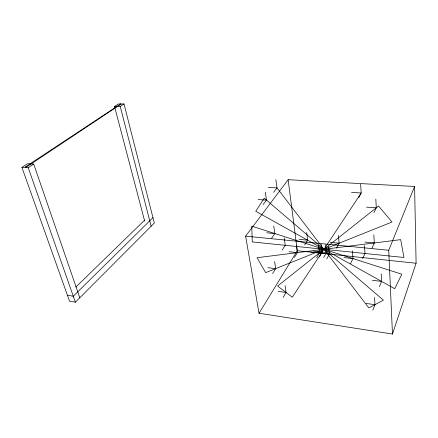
<?xml version="1.0" encoding="UTF-8"?>
<svg xmlns="http://www.w3.org/2000/svg" width="438" height="438" viewBox="0 0 438 438"><rect width="100%" height="100%" fill="white"/><g stroke="black" fill="none" stroke-linecap="round" stroke-linejoin="round"><path stroke-width="0.66" d="M392.47 334.046L416.1 263.243L414.6 186.478L288.138 179.7L245.598 236.159L259.039 313.241L392.47 334.046L388.736 250.262L414.6 186.478M372.826 310.175L374.966 304.667L374.534 297.479M379.456 286.808L381.586 281.404L381.186 273.832M372.021 248.078L374.304 242.953L373.838 234.85M362.631 258.65L364.985 253.487L364.46 245.608M350.531 263.72L352.984 258.579L352.382 250.854M373.953 212.687L376.291 207.804L375.826 199.142M336.477 248.209L339.1 243.221L338.393 235.348M326.732 258.962L329.414 253.947L328.653 246.298M358.678 197.697L361.208 192.983L360.627 184.19M323.709 257.495L326.425 252.502L325.642 244.847M319.384 257.024L322.138 252.053L321.328 244.42M316.641 257.862L319.417 252.896L318.59 245.296M283.107 297.49L286.036 292.453L285.05 285.631M304.684 245.006L307.602 240.166L306.688 232.452M294.402 257.506L297.369 252.633L296.406 245.171M259.039 313.241L297.303 250.711L288.138 179.7M272.606 273.498L275.694 268.631L274.621 261.535M282.154 250.098L285.242 245.318L284.196 237.829M271.642 238.228L274.861 233.564L273.739 225.959M273.657 192.287L277.008 187.918L275.847 179.613M263.118 204.557L266.518 200.139L265.308 192.09M25.409 166.894L25.804 167.464L120.981 104.113L120.653 103.97L25.409 166.894L25.804 167.464M79.809 297.752L33.71 164.069L27.424 163.746L21.9 167.376L69.538 301.196L75.374 302.198L154.329 223.051L124.014 103.959L118.353 103.976L114.537 106.478L144.66 221.108M152.961 217.664L73.283 296.236L67.425 295.261M75.741 287.169L144.754 220.04M120.653 103.97L120.948 104.458M21.9 167.376L28.224 167.727L33.71 164.069M114.537 106.478L120.231 106.478L124.014 103.959M268.406 187.398L277.008 187.918L368.851 307.941L383.414 300.15L264.251 198.2L255.748 211.264L394.726 288.73L401.827 274.221L251.757 226.161L252.261 241.94L403.951 257.478L400.677 239.63L257.035 257.714L265.663 272.655L392.032 222.011L378.536 206.03L277.615 286.03L292.272 297.205L361.208 192.983L351.5 192.397M258.157 199.553L266.518 200.139M366.502 207.119L376.291 207.804M266.676 232.786L274.861 233.564M364.859 242.061L374.304 242.953M299.039 239.334L307.602 240.166M330.142 242.351L339.1 243.221M245.598 236.159L388.736 250.262M313.482 251.149L326.425 252.502M310.805 251.987L319.417 252.896M320.682 253.027L329.414 253.947M297.303 250.711L416.1 263.243M289.053 251.746L297.369 252.633M343.972 257.615L352.984 258.579M267.793 267.678L275.694 268.631M372.388 280.293L381.586 281.404M278.207 291.38L286.036 292.453M366.069 303.446L374.966 304.667M28.224 167.727L75.374 302.198M120.231 106.478L151.148 226.238"/></g></svg>
